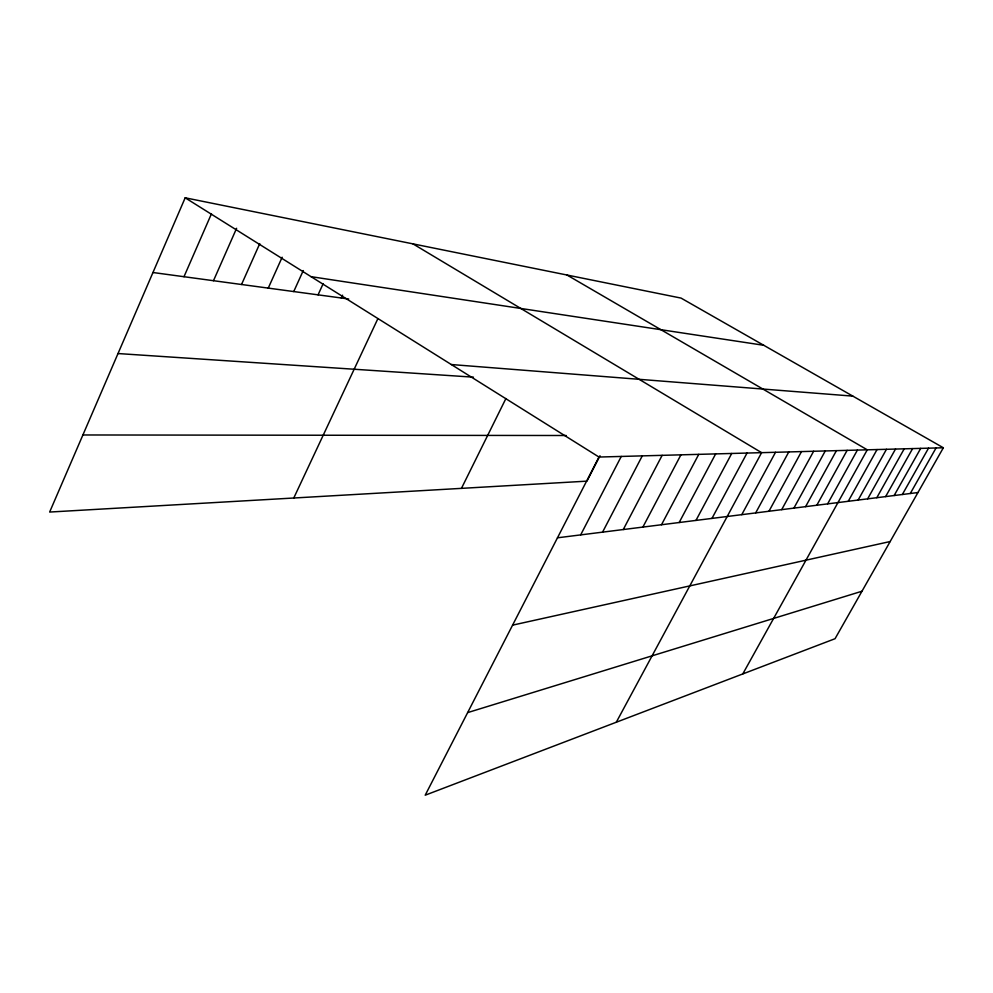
<?xml version="1.0" encoding="UTF-8"?>
<svg xmlns="http://www.w3.org/2000/svg" width="993" height="993" viewBox="0 0 993 993"><rect width="100%" height="100%" fill="white"/><g stroke="black" fill="none" stroke-linecap="round" stroke-linejoin="round"><path stroke-width="1.49" d="M943.35 447.769L598.978 457.041L425.203 795.194L835.051 638.71L943.35 447.769L681.037 298.086L185.182 197.806L49.65 512.053L586.95 481.146L600.008 455.737M183.99 276.712L211.459 213.78M213.483 280.709L236.607 228.278M241.535 284.494L259.756 243.62M268.259 288.107L282.149 257.237M293.742 291.557L303.262 270.568M318.058 294.847L323.172 283.675M341.294 297.987L342.585 295.194M293.779 498.002L377.75 318.927M461.46 488.357L505.921 398.516M580.669 534.892L621.258 456.445M602.565 532.149L642.272 455.874M623.269 529.542L662.132 455.34M642.881 527.084L680.925 454.831M661.487 524.751L698.749 454.36M679.15 522.529L715.655 453.9M695.956 520.419L731.729 453.466M711.956 518.408L747.034 453.056M616.293 722.234L761.606 452.659L412.951 243.868M741.759 514.659L775.521 452.287M755.661 512.922L788.79 451.927M768.954 511.246L801.488 451.592M781.69 509.645L813.639 451.256M793.891 508.118L825.27 450.946M805.584 506.653L836.429 450.648M816.817 505.238L847.128 450.35M827.603 503.885L857.406 450.077M742.789 673.937L867.274 449.817L567.003 275.024M848.245 501.291L877.055 449.544M858.126 500.05L886.464 449.295M867.634 498.858L895.512 449.047M876.794 497.704L904.226 448.811M885.619 496.599L912.617 448.588M894.134 495.532L920.71 448.377M902.352 494.489L928.529 448.166M910.283 493.496L936.064 447.955M467.641 712.614L861.974 591.232M512.599 625.143L890.162 541.533M557.47 537.809L917.954 492.54M82.891 434.971L566.184 435.505M118.006 353.545L473.462 377.166M451.306 364.53L852.838 396.12M152.959 272.516L348.704 298.992M311.045 276.662L763.729 345.279M185.182 197.806L598.978 457.041"/></g></svg>
